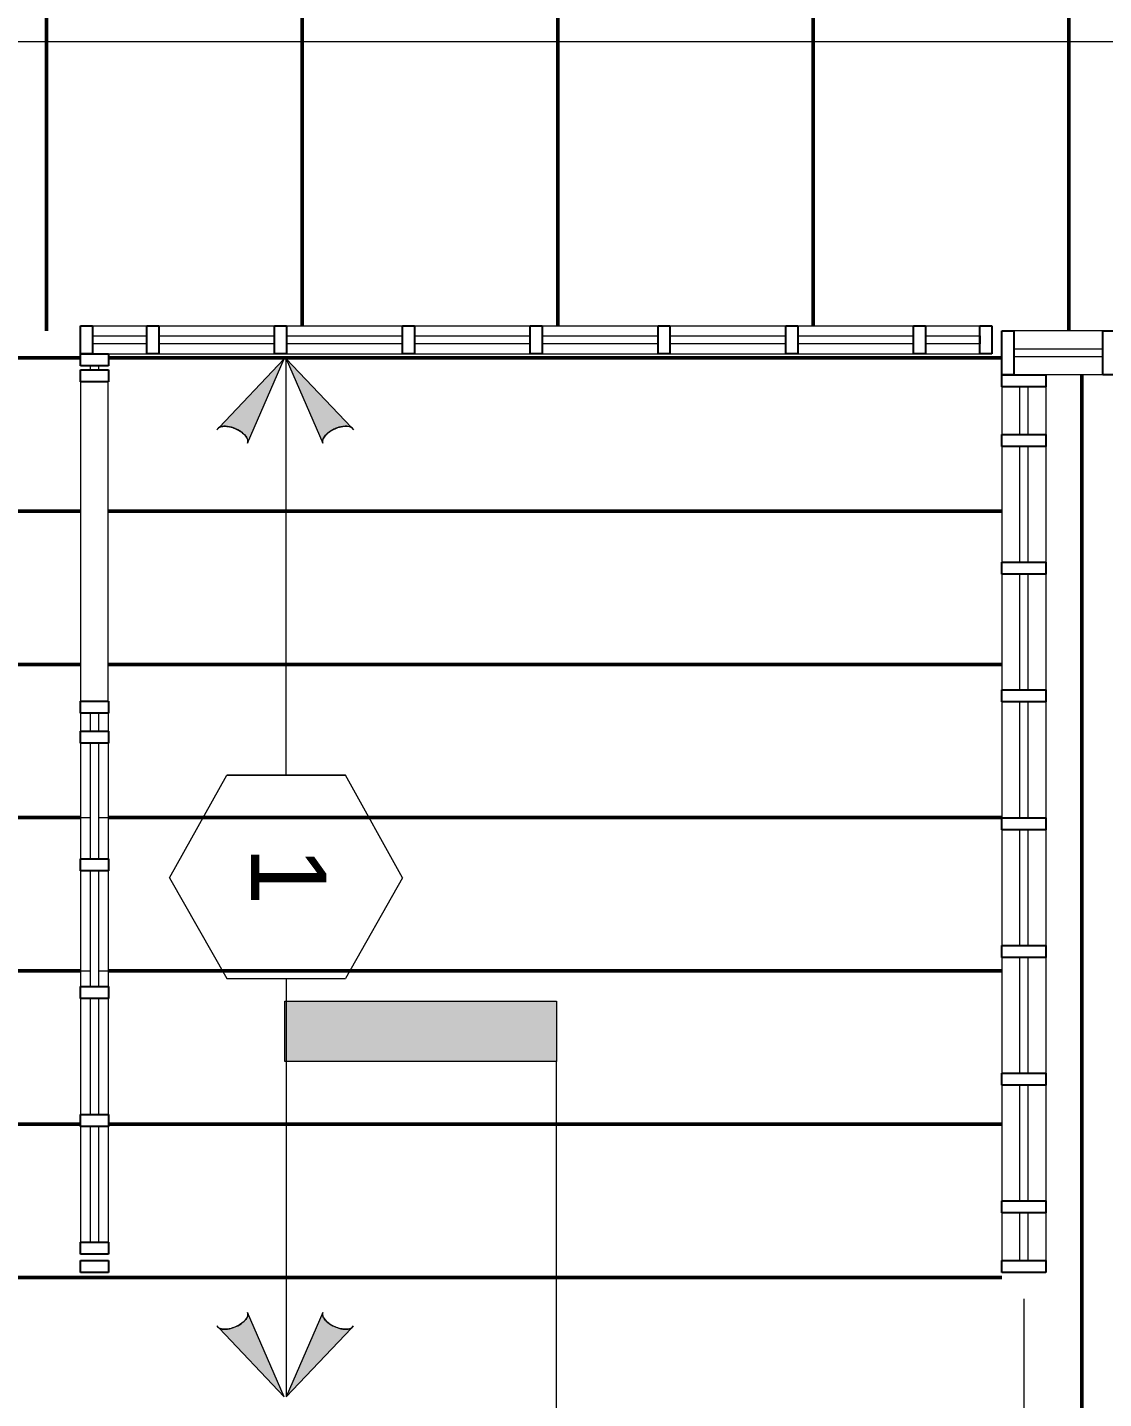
# Model space of a CAD drawing. Header units: inches. Extents: x -4036 to -1914, y 2 to 12338.
# Drawn here: x -2644.7 to -2510, y 10245.8 to 10417.5 of the extents above; entities that cross this region are included whole.
import ezdxf

# ---------------------------------------------------------------- set-up
doc = ezdxf.new("R2010")
doc.units = ezdxf.units.IN
doc.header["$MEASUREMENT"] = 0
for name, color, linetype, lineweight in [('A-ANNO-NOTE', 131, 'Continuous', 9), ('A-DETL-GENF', 92, 'Continuous', 9), ('A-GLAZ-CURT', 52, 'Continuous', 9), ('A-GLAZ-CWMG', 51, 'Continuous', 9), ('A-WALL-IDEN', 211, 'Continuous', 9), ('G-ANNO-SYMB', 111, 'Continuous', 9), ('S-BEAM', 12, 'Continuous', 9), ('S-BEAM-ANLY', 10, 'Continuous', 50)]:
    doc.layers.add(name, color=color, linetype=linetype, lineweight=lineweight)
doc.styles.add('Arial', font='arial.ttf', dxfattribs={"height": 9.448819})

# ---------------------------------------------------------------- blocks, each defined once
blk = doc.blocks.new('System Panel - PlyWood-1273903-FRAMING PLAN - 2ND FLOOR')
at = {"layer": 'A-GLAZ-CURT', "lineweight": 18}
for p, q in [((-3.41, -0.5), (-3.41, 0.5)), ((-3.41, 0.5), (3.41, 0.5)), ((3.41, 0.5), (3.41, -0.5)), ((3.41, -0.5), (-3.41, -0.5))]:
    blk.add_line(p, q, dxfattribs=at)
blk = doc.blocks.new('System Panel - PlyWood-765213-FRAMING PLAN - 2ND FLOOR')
at = {"layer": 'A-GLAZ-CURT', "lineweight": 18}
for p, q in [((-7.25, -0.5), (-7.25, 0.5)), ((-7.25, 0.5), (7.25, 0.5)), ((7.25, 0.5), (7.25, -0.5)), ((7.25, -0.5), (-7.25, -0.5))]:
    blk.add_line(p, q, dxfattribs=at)
blk = doc.blocks.new('Rectangular Mullion - 3 1_2_-1273293-FRAMING PLAN - 2ND FLOOR')
at = {"layer": 'A-GLAZ-CWMG'}
for p, q in [((-2532.26, 10380.16), (-2525.45, 10380.16)), ((-2532.26, 10376.66), (-2525.45, 10376.66))]:
    blk.add_line(p, q, dxfattribs=at)
blk = doc.blocks.new('Rectangular Mullion - 3 1_2_-V38-FRAMING PLAN - 2ND FLOOR')
at = {"layer": 'A-GLAZ-CWMG'}
for p, q in [((-2636.57, 10380.16), (-2629.76, 10380.16)), ((-2634.57, 10376.66), (-2629.76, 10376.66))]:
    blk.add_line(p, q, dxfattribs=at)
blk = doc.blocks.new('Rectangular Mullion - 3 1_2_-735841-FRAMING PLAN - 2ND FLOOR')
at = {"layer": 'A-GLAZ-CWMG'}
for p, q in [((-3206.07, 10485.26), (-3206.07, 10499.76)), ((-3202.57, 10485.26), (-3202.57, 10499.76))]:
    blk.add_line(p, q, dxfattribs=at)
blk = doc.blocks.new('Rectangular Mullion - 3 1_2_-1273793-FRAMING PLAN - 2ND FLOOR')
at = {"layer": 'A-GLAZ-CWMG', "lineweight": 25}
for p, q in [((0, 1.75), (-1.5, 1.75)), ((-1.5, 1.75), (-1.5, -1.75)), ((0, -1.75), (0, 1.75)), ((-1.5, -1.75), (0, -1.75))]:
    blk.add_line(p, q, dxfattribs=at)
blk = doc.blocks.new('Rectangular Mullion - 3 1_2_-1273794-FRAMING PLAN - 2ND FLOOR')
at = {"layer": 'A-GLAZ-CWMG', "lineweight": 25}
for p, q in [((-1.5, 1.75), (0, 1.75)), ((-1.5, -1.75), (-1.5, 1.75)), ((0, 1.75), (0, -1.75)), ((0, -1.75), (-1.5, -1.75))]:
    blk.add_line(p, q, dxfattribs=at)
blk = doc.blocks.new('Rectangular Mullion - 3 1_2_-1273792-FRAMING PLAN - 2ND FLOOR')
at = {"layer": 'A-GLAZ-CWMG', "lineweight": 25}
for p, q in [((0.75, 1.75), (-0.75, 1.75)), ((-0.75, 1.75), (-0.75, -1.75)), ((0.75, -1.75), (0.75, 1.75)), ((-0.75, -1.75), (0.75, -1.75))]:
    blk.add_line(p, q, dxfattribs=at)
blk = doc.blocks.new('System Panel - PlyWood-1273181-FRAMING PLAN - 2ND FLOOR')
at = {"layer": 'A-GLAZ-CURT', "lineweight": 18}
for p, q in [((-2.99, -0.5), (-2.99, 0.5)), ((-2.99, 0.5), (2.99, 0.5)), ((2.99, 0.5), (2.99, -0.5)), ((2.99, -0.5), (-2.99, -0.5))]:
    blk.add_line(p, q, dxfattribs=at)
blk = doc.blocks.new('System Panel - PlyWood-764936-FRAMING PLAN - 2ND FLOOR')
at = {"layer": 'A-GLAZ-CURT', "lineweight": 18}
for p, q in [((-7.25, -0.5), (-7.25, 0.5)), ((-7.25, 0.5), (7.25, 0.5)), ((7.25, 0.5), (7.25, -0.5)), ((7.25, -0.5), (-7.25, -0.5))]:
    blk.add_line(p, q, dxfattribs=at)
blk = doc.blocks.new('Rectangular Mullion - 5 1_2_-1273179-FRAMING PLAN - 2ND FLOOR')
at = {"layer": 'A-GLAZ-CWMG'}
for p, q in [((-2715.41, 10372.54), (-2715.41, 10366.56)), ((-2709.91, 10372.54), (-2709.91, 10366.56))]:
    blk.add_line(p, q, dxfattribs=at)
blk = doc.blocks.new('Rectangular Mullion - 5 1_2_-748981-FRAMING PLAN - 2ND FLOOR')
at = {"layer": 'A-GLAZ-CWMG'}
for p, q in [((-2522.7, 11828.21), (-2522.7, 11813.71)), ((-2517.2, 11828.21), (-2517.2, 11813.71))]:
    blk.add_line(p, q, dxfattribs=at)
blk = doc.blocks.new('Rectangular Mullion - 5 1_2_-748986-FRAMING PLAN - 2ND FLOOR')
at = {"layer": 'A-GLAZ-CWMG', "lineweight": 25}
for p, q in [((0, 2.75), (-1.5, 2.75)), ((-1.5, 2.75), (-1.5, -2.75)), ((0, -2.75), (0, 2.75)), ((-1.5, -2.75), (0, -2.75))]:
    blk.add_line(p, q, dxfattribs=at)
blk = doc.blocks.new('Rectangular Mullion - 5 1_2_-748987-FRAMING PLAN - 2ND FLOOR')
at = {"layer": 'A-GLAZ-CWMG', "lineweight": 25}
for p, q in [((-1.5, 2.75), (0, 2.75)), ((-1.5, -2.75), (-1.5, 2.75)), ((0, 2.75), (0, -2.75)), ((0, -2.75), (-1.5, -2.75))]:
    blk.add_line(p, q, dxfattribs=at)
blk = doc.blocks.new('Rectangular Mullion - 5 1_2_-748984-FRAMING PLAN - 2ND FLOOR')
at = {"layer": 'A-GLAZ-CWMG', "lineweight": 25}
for p, q in [((0.75, 2.75), (-0.75, 2.75)), ((-0.75, 2.75), (-0.75, -2.75)), ((0.75, -2.75), (0.75, 2.75)), ((-0.75, -2.75), (0.75, -2.75))]:
    blk.add_line(p, q, dxfattribs=at)
blk = doc.blocks.new('TRUSS - 24_-V74-FRAMING PLAN - 2ND FLOOR')
at = {"layer": 'S-BEAM'}
blk.add_line((192.8, 0), (-164.15, 0), dxfattribs=at)
blk = doc.blocks.new('TRUSS - 22_-1506488-FRAMING PLAN - 2ND FLOOR')
at = {"layer": 'S-BEAM'}
blk.add_line((93.60625, 0), (-93.60625, 0), dxfattribs=at)
blk = doc.blocks.new('TRUSS - 22_-V87-FRAMING PLAN - 2ND FLOOR')
at = {"layer": 'S-BEAM'}
for p, q in [((18.27, 0), (-93.61, 0)), ((93.61, 0), (21.77, 0))]:
    blk.add_line(p, q, dxfattribs=at)
blk = doc.blocks.new('TRUSS - 22_-V88-FRAMING PLAN - 2ND FLOOR')
at = {"layer": 'S-BEAM'}
for p, q in [((19.52, 0), (-93.61, 0)), ((93.61, 0), (20.52, 0))]:
    blk.add_line(p, q, dxfattribs=at)
blk = doc.blocks.new('System Panel - PlyWood-1273844-FRAMING PLAN - 2ND FLOOR')
at = {"layer": 'A-GLAZ-CURT', "lineweight": 18}
for p, q in [((-6.88, -0.5), (-6.88, 0.5)), ((-6.88, 0.5), (-6.35, 0.5)), ((-6.35, 0.5), (-6.35, -0.5)), ((-6.35, -0.5), (-6.88, -0.5))]:
    blk.add_line(p, q, dxfattribs=at)
blk = doc.blocks.new('System Panel - PlyWood-1273846-FRAMING PLAN - 2ND FLOOR')
at = {"layer": 'A-GLAZ-CURT', "lineweight": 18}
for p, q in [((5.02, -0.5), (5.02, 0.5)), ((5.02, 0.5), (7.25, 0.5)), ((7.25, 0.5), (7.25, -0.5)), ((7.25, -0.5), (5.02, -0.5))]:
    blk.add_line(p, q, dxfattribs=at)
blk = doc.blocks.new('Rectangular Mullion - 3 1_2_-V96-FRAMING PLAN - 2ND FLOOR')
at = {"layer": 'A-GLAZ-CWMG'}
for p, q in [((-2638.07, 11767.14), (-2638.07, 11769.36)), ((-2634.57, 11767.14), (-2634.57, 11769.36))]:
    blk.add_line(p, q, dxfattribs=at)
blk = doc.blocks.new('Rectangular Mullion - 3 1_2_-1273346-FRAMING PLAN - 2ND FLOOR')
at = {"layer": 'A-GLAZ-CWMG'}
for p, q in [((-2638.07, 11738.11), (-2638.07, 11725.64)), ((-2634.57, 11725.64), (-2634.57, 11738.11))]:
    blk.add_line(p, q, dxfattribs=at)
blk = doc.blocks.new('Rectangular Mullion - 3 1_2_-735842-FRAMING PLAN - 2ND FLOOR')
at = {"layer": 'A-GLAZ-CWMG'}
for p, q in [((-2638.07, 11754.11), (-2638.07, 11738.11)), ((-2634.57, 11738.11), (-2634.57, 11754.11))]:
    blk.add_line(p, q, dxfattribs=at)
blk = doc.blocks.new('Rectangular Mullion - 3 1_2_-1273348-FRAMING PLAN - 2ND FLOOR')
at = {"layer": 'A-GLAZ-CWMG'}
for p, q in [((-2638.07, 11765.64), (-2638.07, 11754.11)), ((-2634.57, 11754.11), (-2634.57, 11765.64))]:
    blk.add_line(p, q, dxfattribs=at)
blk = doc.blocks.new('Rectangular Mullion - 3 1_2_-1273349-FRAMING PLAN - 2ND FLOOR')
at = {"layer": 'A-GLAZ-CWMG', "lineweight": 25}
for p, q in [((0, 1.75), (-1.5, 1.75)), ((-1.5, 1.75), (-1.5, -1.75)), ((0, -1.75), (0, 1.75)), ((-1.5, -1.75), (0, -1.75))]:
    blk.add_line(p, q, dxfattribs=at)
blk = doc.blocks.new('Rectangular Mullion - 3 1_2_-1273350-FRAMING PLAN - 2ND FLOOR')
at = {"layer": 'A-GLAZ-CWMG', "lineweight": 25}
for p, q in [((-1.5, 1.75), (0, 1.75)), ((-1.5, -1.75), (-1.5, 1.75)), ((0, 1.75), (0, -1.75)), ((0, -1.75), (-1.5, -1.75))]:
    blk.add_line(p, q, dxfattribs=at)
blk = doc.blocks.new('System Panel - PlyWood-1273886-FRAMING PLAN - 2ND FLOOR')
at = {"layer": 'A-GLAZ-CURT', "lineweight": 18}
for p, q in [((-5.56, -0.5), (-5.56, 0.5)), ((-5.56, 0.5), (5.56, 0.5)), ((5.56, 0.5), (5.56, -0.5)), ((5.56, -0.5), (-5.56, -0.5))]:
    blk.add_line(p, q, dxfattribs=at)
blk = doc.blocks.new('Rectangular Mullion - 5 1_2_-1273884-FRAMING PLAN - 2ND FLOOR')
at = {"layer": 'A-GLAZ-CWMG'}
for p, q in [((-2510.08, 10379.54), (-2521.2, 10379.54)), ((-2510.08, 10374.04), (-2517.2, 10374.04))]:
    blk.add_line(p, q, dxfattribs=at)
blk = doc.blocks.new('Rectangular Mullion - 5 1_2_-753149-FRAMING PLAN - 2ND FLOOR')
at = {"layer": 'A-GLAZ-CWMG', "lineweight": 25}
for p, q in [((0, 2.75), (-1.5, 2.75)), ((-1.5, 2.75), (-1.5, -2.75)), ((0, -2.75), (0, 2.75)), ((-1.5, -2.75), (0, -2.75))]:
    blk.add_line(p, q, dxfattribs=at)
blk = doc.blocks.new('Rectangular Mullion - 5 1_2_-753150-FRAMING PLAN - 2ND FLOOR')
at = {"layer": 'A-GLAZ-CWMG', "lineweight": 25}
for p, q in [((-1.5, 2.75), (0, 2.75)), ((-1.5, -2.75), (-1.5, 2.75)), ((0, 2.75), (0, -2.75)), ((0, -2.75), (-1.5, -2.75))]:
    blk.add_line(p, q, dxfattribs=at)
blk = doc.blocks.new('Rectangular Mullion - 5 1_2_-1273184-FRAMING PLAN - 2ND FLOOR')
at = {"layer": 'A-GLAZ-CWMG'}
for p, q in [((-2715.41, 11732.21), (-2715.41, 11726.24)), ((-2709.91, 11732.21), (-2709.91, 11726.24))]:
    blk.add_line(p, q, dxfattribs=at)
blk = doc.blocks.new('TRUSSES - TRUSSES-1505260-FRAMING PLAN - 2ND FLOOR')
at = {"layer": 'A-DETL-GENF'}
blk.add_line((-12.61, 0), (-483.31, 0), dxfattribs=at)
blk = doc.blocks.new('TRUSSES - TRUSSES-1143920-FRAMING PLAN - 2ND FLOOR')
at = {"layer": 'A-DETL-GENF'}
h = blk.add_hatch(color=256, dxfattribs=at)
h.paths.add_polyline_path([(-65, 0), (-56.4, -8.17), (-56.49, -7.95), (-56.54, -7.68), (-56.51, -7.02), (-56.31, -6.3), (-55.98, -5.61), (-55.55, -5.04), (-55.08, -4.68), (-54.85, -4.59), (-54.64, -4.56), (-54.45, -4.6), (-62.33, -1.17)], flags=0)
h.paths.add_polyline_path([(-65, 0.23), (-54.64, 4.79), (-54.85, 4.81), (-55.08, 4.9), (-55.31, 5.06), (-55.77, 5.53), (-56.16, 6.17), (-56.43, 6.89), (-56.55, 7.59), (-56.49, 8.17), (-56.4, 8.4), (-62.33, 2.77)], flags=0)
h = blk.add_hatch(color=256, dxfattribs=at)
h.paths.add_polyline_path([(54.45, 4.83), (65, 0.23), (56.4, 8.4), (56.49, 8.17), (56.54, 7.9), (56.51, 7.25), (56.31, 6.53), (55.98, 5.84), (55.55, 5.27), (55.08, 4.9), (54.85, 4.81), (54.64, 4.79)], flags=0)
h.paths.add_polyline_path([(54.45, -4.6), (54.64, -4.56), (54.85, -4.59), (55.08, -4.68), (55.31, -4.83), (55.77, -5.31), (56.16, -5.95), (56.43, -6.66), (56.55, -7.36), (56.49, -7.95), (56.4, -8.17), (65, 0)], flags=0)
for p, q in [((0, 14.61), (-12.61, 7.43)), ((0, 14.61), (12.85, 7.43)), ((-56.4, 8.4), (-56.12, 8.66)), ((56.4, 8.4), (56.12, 8.66)), ((-56.4, 8.4), (-65, 0.23)), ((-12.61, 7.43), (-12.61, -7.43)), ((12.85, -7.43), (12.85, 7.43)), ((12.85, 7.43), (12.85, -7.43)), ((65, 0.23), (56.4, 8.4)), ((-65, 0.23), (-54.45, 4.83)), ((54.45, 4.83), (65, 0.23)), ((-65, 0), (-56.4, -8.17)), ((-54.45, -4.6), (-65, 0)), ((-12.61, 0), (-65, 0)), ((12.85, 0), (65, 0)), ((65, 0), (54.45, -4.6)), ((56.4, -8.17), (65, 0)), ((-56.4, -8.17), (-56.12, -8.43)), ((0, -14.56), (-12.61, -7.43)), ((0, -14.56), (12.85, -7.43)), ((56.4, -8.17), (56.12, -8.43))]:
    blk.add_line(p, q, dxfattribs=at)
for centre, major_axis, start_param, end_param in [((-55.29, 6.74), (-0.84, 1.91), 0, 0.515859), ((55.29, 6.74), (0.84, 1.91), 5.767326, 6.283185), ((-55.29, 6.74), (-0.84, 1.91), 0.527907, 1.031328), ((-55.29, 6.74), (-0.84, 1.91), 1.058732, 1.553534), ((55.29, 6.74), (0.84, 1.91), 4.729651, 5.224453), ((55.29, 6.74), (0.84, 1.91), 5.251857, 5.755279), ((-55.29, 6.74), (-0.84, 1.91), 1.586991, 2.08013), ((-55.29, 6.74), (-0.84, 1.91), 2.111632, 2.609761), ((55.29, 6.74), (0.84, 1.91), 3.673425, 4.171554), ((55.29, 6.74), (0.84, 1.91), 4.203055, 4.696194), ((-55.29, 6.74), (-0.84, 1.91), 2.630892, 3.141593), ((55.29, 6.74), (0.84, 1.91), 3.141593, 3.652293), ((-55.29, -6.52), (0.84, 1.91), 0.531832, 1.029961), ((-55.29, -6.52), (0.84, 1.91), 0, 0.5107), ((55.29, -6.52), (-0.84, 1.91), 5.772485, 6.283185), ((55.29, -6.52), (-0.84, 1.91), 5.253224, 5.751353), ((-55.29, -6.52), (0.84, 1.91), 1.588058, 2.082861), ((-55.29, -6.52), (0.84, 1.91), 1.061463, 1.554602), ((55.29, -6.52), (-0.84, 1.91), 4.728584, 5.221723), ((55.29, -6.52), (-0.84, 1.91), 4.200325, 4.695127), ((-55.29, -6.52), (0.84, 1.91), 2.110265, 2.613686), ((-55.29, -6.52), (0.84, 1.91), 2.625734, 3.141593), ((55.29, -6.52), (-0.84, 1.91), 3.141593, 3.657452), ((55.29, -6.52), (-0.84, 1.91), 3.669499, 4.172921)]:
    blk.add_ellipse(centre, major_axis=major_axis, ratio=0.493649, start_param=start_param, end_param=end_param, dxfattribs=at)
for points, knots in [([(-54.45, 4.83), (-54.51, 4.81), (-54.64, 4.78), (-54.85, 4.8), (-55.08, 4.89), (-55.39, 5.1), (-55.78, 5.5), (-56.18, 6.16), (-56.48, 6.96), (-56.58, 7.64), (-56.52, 8.12), (-56.45, 8.31), (-56.4, 8.4)], [0, 0, 0, 0, 0.066667, 0.133333, 0.2, 0.266667, 0.4, 0.533333, 0.666667, 0.833333, 0.916667, 1, 1, 1, 1]), ([(56.4, 8.4), (56.44, 8.33), (56.5, 8.18), (56.56, 7.82), (56.54, 7.26), (56.34, 6.52), (56.01, 5.84), (55.61, 5.3), (55.19, 4.94), (54.86, 4.79), (54.61, 4.78), (54.51, 4.81), (54.45, 4.83)], [0, 0, 0, 0, 0.066667, 0.133333, 0.266667, 0.4, 0.533333, 0.65, 0.766667, 0.883333, 0.941667, 1, 1, 1, 1]), ([(-56.4, -8.17), (-56.44, -8.1), (-56.5, -7.96), (-56.56, -7.59), (-56.54, -7.03), (-56.34, -6.3), (-56.01, -5.62), (-55.61, -5.08), (-55.19, -4.71), (-54.86, -4.57), (-54.61, -4.55), (-54.51, -4.58), (-54.45, -4.6)], [0, 0, 0, 0, 0.066667, 0.133333, 0.266667, 0.4, 0.533333, 0.65, 0.766667, 0.883333, 0.941667, 1, 1, 1, 1]), ([(54.45, -4.6), (54.51, -4.58), (54.64, -4.55), (54.85, -4.57), (55.08, -4.67), (55.39, -4.87), (55.78, -5.28), (56.18, -5.93), (56.48, -6.73), (56.58, -7.41), (56.52, -7.9), (56.45, -8.09), (56.4, -8.17)], [0, 0, 0, 0, 0.066667, 0.133333, 0.2, 0.266667, 0.4, 0.533333, 0.666667, 0.833333, 0.916667, 1, 1, 1, 1])]:
    blk.add_open_spline(points, degree=3, knots=knots, dxfattribs=at)
blk = doc.blocks.new('Vista de diseño - Extremo final de sección - Rellenado-14997-FRAMING PLAN - 2ND FLOOR')
at = {"layer": 'G-ANNO-SYMB'}
blk.add_hatch(color=256, dxfattribs=at).paths.add_polyline_path([(0, 0.3543), (0, 0), (-0.0787, 0), (-0.0787, 0.3543)], flags=0)
for p, q in [((0, 0.3543), (-0.0787, 0.3543)), ((-0.0787, 0.3543), (-0.0787, 0)), ((0, 0), (0, 0.3543)), ((-0.0787, 0), (0, 0))]:
    blk.add_line(p, q, dxfattribs=at)

msp = doc.modelspace()

# ---------------------------------------------------------------- linework, layer by layer
at = {"layer": 'A-WALL-IDEN'}
msp.add_line((-2519.95, 10258.29), (-2519.95, 9920.94), dxfattribs=at)
at = {"layer": 'G-ANNO-SYMB'}
msp.add_line((-2578.45, 10206.16), (-2578.45, 10288.03), dxfattribs=at)
at = {"layer": 'S-BEAM-ANLY', "color": 7}
for p, q in [((-2610.32, 10398.13), (-2610.32, 10434.07)), ((-2578.32, 10398.13), (-2578.32, 10434.07)), ((-2546.32, 10398.13), (-2546.32, 10434.07)), ((-2642.32, 10397.66), (-2642.32, 10433.91)), ((-2514.32, 10397.66), (-2514.32, 10433.91)), ((-2610.32, 10380.16), (-2610.32, 10398.13)), ((-2578.32, 10380.16), (-2578.32, 10398.13)), ((-2546.32, 10380.16), (-2546.32, 10398.13)), ((-2642.32, 10379.54), (-2642.32, 10397.66)), ((-2514.32, 10379.54), (-2514.32, 10397.66)), ((-2638.07, 10376.16), (-2679.91, 10376.16)), ((-2552.7, 10376.16), (-2634.57, 10376.16)), ((-2522.7, 10376.16), (-2552.7, 10376.16)), ((-2512.69, 10344.04), (-2512.69, 10374.04)), ((-2638.07, 10356.97), (-2679.91, 10356.97)), ((-2552.7, 10356.97), (-2634.57, 10356.97)), ((-2522.7, 10356.97), (-2552.7, 10356.97)), ((-2512.69, 10018.44), (-2512.69, 10344.04)), ((-2638.07, 10337.77), (-2679.91, 10337.77)), ((-2552.7, 10337.77), (-2634.57, 10337.77)), ((-2522.7, 10337.77), (-2552.7, 10337.77)), ((-2638.07, 10318.57), (-2679.91, 10318.57)), ((-2552.7, 10318.57), (-2634.57, 10318.57)), ((-2522.7, 10318.57), (-2552.7, 10318.57)), ((-2638.07, 10299.37), (-2679.91, 10299.37)), ((-2552.7, 10299.37), (-2634.57, 10299.37)), ((-2522.7, 10299.37), (-2552.7, 10299.37)), ((-2638.07, 10280.17), (-2679.91, 10280.17)), ((-2552.7, 10280.17), (-2634.57, 10280.17)), ((-2522.7, 10280.17), (-2552.7, 10280.17)), ((-2552.7, 10260.97), (-2679.91, 10260.97)), ((-2522.7, 10260.97), (-2552.7, 10260.97))]:
    msp.add_line(p, q, dxfattribs=at)

# ---------------------------------------------------------------- block references
at = {"layer": 'A-DETL-GENF'}
for name, p, rotation in [('TRUSSES - TRUSSES-1505260-FRAMING PLAN - 2ND FLOOR', (-2924.37, 10415.79), 180), ('TRUSSES - TRUSSES-1143920-FRAMING PLAN - 2ND FLOOR', (-2612.32, 10311.04), 89.99999999999895)]:
    msp.add_blockref(name, p, dxfattribs=dict(at, rotation=rotation))
at = {"layer": 'A-GLAZ-CURT'}
for name, p in [('System Panel - PlyWood-1273903-FRAMING PLAN - 2ND FLOOR', (-2633.17, 10378.41)), ('System Panel - PlyWood-765213-FRAMING PLAN - 2ND FLOOR', (-2621.01, 10378.41)), ('System Panel - PlyWood-765213-FRAMING PLAN - 2ND FLOOR', (-2605.01, 10378.41)), ('System Panel - PlyWood-765213-FRAMING PLAN - 2ND FLOOR', (-2589.01, 10378.41)), ('System Panel - PlyWood-765213-FRAMING PLAN - 2ND FLOOR', (-2573.01, 10378.41)), ('System Panel - PlyWood-765213-FRAMING PLAN - 2ND FLOOR', (-2557.01, 10378.41)), ('System Panel - PlyWood-765213-FRAMING PLAN - 2ND FLOOR', (-2541.01, 10378.41)), ('System Panel - PlyWood-1273903-FRAMING PLAN - 2ND FLOOR', (-2528.85, 10378.41))]:
    msp.add_blockref(name, p, dxfattribs=at)
for name, p, rotation in [('System Panel - PlyWood-1273886-FRAMING PLAN - 2ND FLOOR', (-2515.64, 10376.79), 180), ('System Panel - PlyWood-1273844-FRAMING PLAN - 2ND FLOOR', (-2636.32, 10368.29), 269.9999999999998), ('System Panel - PlyWood-1273181-FRAMING PLAN - 2ND FLOOR', (-2519.95, 10369.55), 269.9999999999998), ('System Panel - PlyWood-764936-FRAMING PLAN - 2ND FLOOR', (-2519.95, 10357.81), 269.9999999999998), ('System Panel - PlyWood-764936-FRAMING PLAN - 2ND FLOOR', (-2519.95, 10341.81), 269.9999999999998), ('System Panel - PlyWood-764936-FRAMING PLAN - 2ND FLOOR', (-2519.95, 10325.81), 269.9999999999998), ('System Panel - PlyWood-1273846-FRAMING PLAN - 2ND FLOOR', (-2636.32, 10336.66), 269.9999999999998), ('System Panel - PlyWood-765213-FRAMING PLAN - 2ND FLOOR', (-2636.32, 10320.66), 269.9999999999998), ('System Panel - PlyWood-764936-FRAMING PLAN - 2ND FLOOR', (-2519.95, 10309.81), 269.9999999999998), ('System Panel - PlyWood-765213-FRAMING PLAN - 2ND FLOOR', (-2636.32, 10304.66), 269.9999999999998), ('System Panel - PlyWood-764936-FRAMING PLAN - 2ND FLOOR', (-2519.95, 10293.81), 269.9999999999998), ('System Panel - PlyWood-765213-FRAMING PLAN - 2ND FLOOR', (-2636.32, 10288.66), 269.9999999999998), ('System Panel - PlyWood-764936-FRAMING PLAN - 2ND FLOOR', (-2519.95, 10277.81), 269.9999999999998), ('System Panel - PlyWood-765213-FRAMING PLAN - 2ND FLOOR', (-2636.32, 10272.66), 269.9999999999998), ('System Panel - PlyWood-1273181-FRAMING PLAN - 2ND FLOOR', (-2519.95, 10266.08), 269.9999999999998)]:
    msp.add_blockref(name, p, dxfattribs=dict(at, rotation=rotation))
at = {"layer": 'A-GLAZ-CWMG'}
for name, p, rotation in [('Rectangular Mullion - 3 1_2_-1273794-FRAMING PLAN - 2ND FLOOR', (-2638.07, 10378.41), 180), ('Rectangular Mullion - 3 1_2_-735841-FRAMING PLAN - 2ND FLOOR', (-13113.53, 7174.09), 270), ('Rectangular Mullion - 3 1_2_-735841-FRAMING PLAN - 2ND FLOOR', (-13097.53, 7174.09), 270), ('Rectangular Mullion - 3 1_2_-735841-FRAMING PLAN - 2ND FLOOR', (-13081.53, 7174.09), 270), ('Rectangular Mullion - 3 1_2_-735841-FRAMING PLAN - 2ND FLOOR', (-13065.53, 7174.09), 270), ('Rectangular Mullion - 3 1_2_-735841-FRAMING PLAN - 2ND FLOOR', (-13049.53, 7174.09), 270), ('Rectangular Mullion - 3 1_2_-735841-FRAMING PLAN - 2ND FLOOR', (-13033.53, 7174.09), 270), ('Rectangular Mullion - 3 1_2_-1273794-FRAMING PLAN - 2ND FLOOR', (-2636.32, 10376.66), 89.99999999999984), ('Rectangular Mullion - 5 1_2_-748987-FRAMING PLAN - 2ND FLOOR', (-2519.95, 10374.04), 89.99999999999986), ('Rectangular Mullion - 3 1_2_-1273346-FRAMING PLAN - 2ND FLOOR', (-5272.65, 22098.78), 180), ('Rectangular Mullion - 3 1_2_-735842-FRAMING PLAN - 2ND FLOOR', (-5272.65, 22098.78), 180), ('Rectangular Mullion - 3 1_2_-1273348-FRAMING PLAN - 2ND FLOOR', (-5272.65, 22098.78), 180), ('Rectangular Mullion - 3 1_2_-1273350-FRAMING PLAN - 2ND FLOOR', (-2636.32, 10333.14), 89.99999999999984), ('Rectangular Mullion - 3 1_2_-V96-FRAMING PLAN - 2ND FLOOR', (-5272.65, 22098.78), 180), ('Rectangular Mullion - 3 1_2_-735841-FRAMING PLAN - 2ND FLOOR', (-5840.65, 20813.18), 180), ('Rectangular Mullion - 3 1_2_-735841-FRAMING PLAN - 2ND FLOOR', (-5840.65, 20797.18), 180), ('Rectangular Mullion - 3 1_2_-735841-FRAMING PLAN - 2ND FLOOR', (-5840.65, 20781.18), 180), ('Rectangular Mullion - 3 1_2_-735841-FRAMING PLAN - 2ND FLOOR', (-5840.65, 20765.18), 180)]:
    msp.add_blockref(name, p, dxfattribs=dict(at, rotation=rotation))
for name, p in [('Rectangular Mullion - 3 1_2_-V38-FRAMING PLAN - 2ND FLOOR', (0, 0)), ('Rectangular Mullion - 3 1_2_-1273293-FRAMING PLAN - 2ND FLOOR', (0, 0)), ('Rectangular Mullion - 5 1_2_-1273884-FRAMING PLAN - 2ND FLOOR', (0, 0)), ('Rectangular Mullion - 5 1_2_-753150-FRAMING PLAN - 2ND FLOOR', (-2508.58, 10376.79)), ('Rectangular Mullion - 5 1_2_-1273179-FRAMING PLAN - 2ND FLOOR', (192.71, 0)), ('Rectangular Mullion - 5 1_2_-748981-FRAMING PLAN - 2ND FLOOR', (0, -1463.15)), ('Rectangular Mullion - 5 1_2_-748981-FRAMING PLAN - 2ND FLOOR', (0, -1479.15)), ('Rectangular Mullion - 5 1_2_-748981-FRAMING PLAN - 2ND FLOOR', (0, -1495.15)), ('Rectangular Mullion - 5 1_2_-748981-FRAMING PLAN - 2ND FLOOR', (0, -1511.15)), ('Rectangular Mullion - 5 1_2_-748981-FRAMING PLAN - 2ND FLOOR', (0, -1527.15)), ('Rectangular Mullion - 5 1_2_-748981-FRAMING PLAN - 2ND FLOOR', (0, -1543.15)), ('Rectangular Mullion - 5 1_2_-1273184-FRAMING PLAN - 2ND FLOOR', (192.71, -1463.15))]:
    msp.add_blockref(name, p, dxfattribs=at)
at = {"layer": 'A-GLAZ-CWMG', "extrusion": (0, 0, -1)}
for name, p, rotation in [('Rectangular Mullion - 3 1_2_-1273792-FRAMING PLAN - 2ND FLOOR', (2629.01, 10378.41), 180), ('Rectangular Mullion - 3 1_2_-1273792-FRAMING PLAN - 2ND FLOOR', (2613.01, 10378.41), 180), ('Rectangular Mullion - 3 1_2_-1273792-FRAMING PLAN - 2ND FLOOR', (2597.01, 10378.41), 180), ('Rectangular Mullion - 3 1_2_-1273792-FRAMING PLAN - 2ND FLOOR', (2581.01, 10378.41), 180), ('Rectangular Mullion - 3 1_2_-1273792-FRAMING PLAN - 2ND FLOOR', (2565.01, 10378.41), 180), ('Rectangular Mullion - 3 1_2_-1273792-FRAMING PLAN - 2ND FLOOR', (2549.01, 10378.41), 180), ('Rectangular Mullion - 3 1_2_-1273792-FRAMING PLAN - 2ND FLOOR', (2533.01, 10378.41), 180), ('Rectangular Mullion - 3 1_2_-1273793-FRAMING PLAN - 2ND FLOOR', (2523.95, 10378.41), 180), ('Rectangular Mullion - 3 1_2_-1273349-FRAMING PLAN - 2ND FLOOR', (2636.32, 10373.14), 270.0000000000002), ('Rectangular Mullion - 5 1_2_-748984-FRAMING PLAN - 2ND FLOOR', (2519.95, 10365.81), 270.0000000000002), ('Rectangular Mullion - 5 1_2_-748984-FRAMING PLAN - 2ND FLOOR', (2519.95, 10349.81), 270.0000000000002), ('Rectangular Mullion - 5 1_2_-748984-FRAMING PLAN - 2ND FLOOR', (2519.95, 10333.81), 270.0000000000002), ('Rectangular Mullion - 3 1_2_-1273792-FRAMING PLAN - 2ND FLOOR', (2636.32, 10328.66), 270.0000000000002), ('Rectangular Mullion - 5 1_2_-748984-FRAMING PLAN - 2ND FLOOR', (2519.95, 10317.81), 270.0000000000002), ('Rectangular Mullion - 3 1_2_-1273792-FRAMING PLAN - 2ND FLOOR', (2636.32, 10312.66), 270.0000000000002), ('Rectangular Mullion - 5 1_2_-748984-FRAMING PLAN - 2ND FLOOR', (2519.95, 10301.81), 270.0000000000002), ('Rectangular Mullion - 3 1_2_-1273792-FRAMING PLAN - 2ND FLOOR', (2636.32, 10296.66), 270.0000000000002), ('Rectangular Mullion - 5 1_2_-748984-FRAMING PLAN - 2ND FLOOR', (2519.95, 10285.81), 270.0000000000002), ('Rectangular Mullion - 3 1_2_-1273792-FRAMING PLAN - 2ND FLOOR', (2636.32, 10280.66), 270.0000000000002), ('Rectangular Mullion - 5 1_2_-748984-FRAMING PLAN - 2ND FLOOR', (2519.95, 10269.81), 270.0000000000002), ('Rectangular Mullion - 3 1_2_-1273792-FRAMING PLAN - 2ND FLOOR', (2636.32, 10264.66), 270.0000000000002), ('Rectangular Mullion - 3 1_2_-1273793-FRAMING PLAN - 2ND FLOOR', (2636.32, 10261.59), 270.0000000000002), ('Rectangular Mullion - 5 1_2_-748986-FRAMING PLAN - 2ND FLOOR', (2519.95, 10261.59), 270.0000000000002)]:
    msp.add_blockref(name, p, dxfattribs=dict(at, rotation=rotation))
msp.add_blockref('Rectangular Mullion - 5 1_2_-753149-FRAMING PLAN - 2ND FLOOR', (2522.7, 10376.79), dxfattribs=at)
at = {"layer": 'G-ANNO-SYMB', "extrusion": (0, 0, -1), "xscale": 95.99999999999994, "yscale": 95.99999999999994, "zscale": 95.99999999999994, "rotation": 270.0000000000002}
msp.add_blockref('Vista de diseño - Extremo final de sección - Rellenado-14997-FRAMING PLAN - 2ND FLOOR', (2578.45, 10288.03), dxfattribs=at)
at = {"layer": 'S-BEAM'}
for name, p, rotation in [('TRUSS - 22_-V87-FRAMING PLAN - 2ND FLOOR', (-2616.3, 10376.16), 180), ('TRUSS - 24_-V74-FRAMING PLAN - 2ND FLOOR', (-2512.69, 10181.24), 90.0000000000004), ('TRUSS - 22_-V87-FRAMING PLAN - 2ND FLOOR', (-2616.3, 10356.97), 180), ('TRUSS - 22_-V87-FRAMING PLAN - 2ND FLOOR', (-2616.3, 10337.77), 180), ('TRUSS - 22_-V88-FRAMING PLAN - 2ND FLOOR', (-2616.3, 10318.57), 180), ('TRUSS - 22_-V88-FRAMING PLAN - 2ND FLOOR', (-2616.3, 10299.37), 180), ('TRUSS - 22_-V87-FRAMING PLAN - 2ND FLOOR', (-2616.3, 10280.17), 180), ('TRUSS - 22_-1506488-FRAMING PLAN - 2ND FLOOR', (-2616.3, 10260.97), 180)]:
    msp.add_blockref(name, p, dxfattribs=dict(at, rotation=rotation))

# ---------------------------------------------------------------- texts
at = {"layer": 'A-ANNO-NOTE', "insert": (-2607.27, 10314.95), "char_height": 9.45, "width": 8.787, "attachment_point": 1, "rotation": 270, "style": 'Arial'}
msp.add_mtext('1', dxfattribs=at)

doc.saveas('drawing.dxf')
